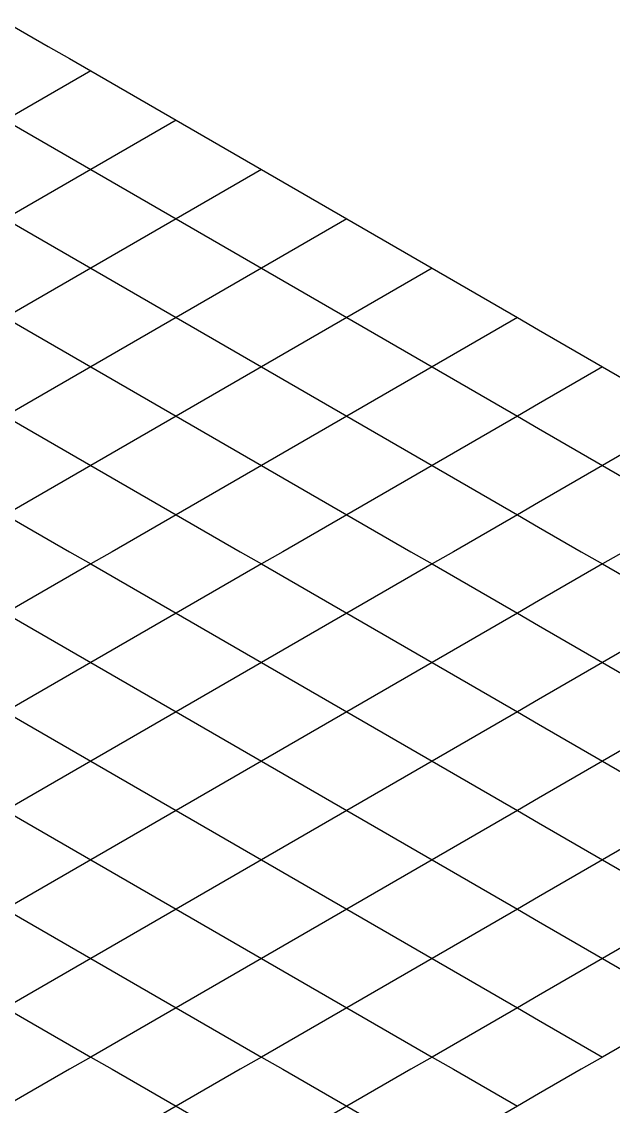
# Model space of a CAD drawing. Header units: metres. Extents: x 0 to 1028, y -291 to 246.
# Drawn here: x 465.4 to 509.5, y 143.1 to 223.9 of the extents above; entities that cross this region are included whole.
import ezdxf

# ---------------------------------------------------------------- set-up
doc = ezdxf.new("R2010")
doc.units = ezdxf.units.M
doc.layers.add('LAYER_02_PROJECTION', color=7, linetype='Continuous')

msp = doc.modelspace()

# ---------------------------------------------------------------- linework, layer by layer
at = {"layer": 'LAYER_02_PROJECTION'}
for points in [[(464.145, 223.883), (465.736, 222.965), (467.327, 222.046), (468.918, 221.128), (470.509, 220.209)], [(470.509, 220.209), (468.918, 219.291), (467.327, 218.372), (465.736, 217.453), (464.145, 216.535)], [(470.509, 220.209), (468.918, 219.291), (467.327, 218.372), (465.736, 217.453), (464.145, 216.535)], [(470.509, 220.209), (472.1, 219.291), (473.691, 218.372), (475.282, 217.453), (476.873, 216.535)], [(464.145, 216.535), (465.736, 215.616), (467.327, 214.698), (468.918, 213.779), (470.509, 212.861)], [(464.145, 216.535), (465.736, 215.616), (467.327, 214.698), (468.918, 213.779), (470.509, 212.861)], [(476.873, 216.535), (475.282, 215.616), (473.691, 214.698), (472.1, 213.779), (470.509, 212.861)], [(476.873, 216.535), (475.282, 215.616), (473.691, 214.698), (472.1, 213.779), (470.509, 212.861)], [(476.873, 216.535), (478.464, 215.616), (480.055, 214.698), (481.646, 213.779), (483.237, 212.861)], [(470.509, 212.861), (468.918, 211.942), (467.327, 211.024), (465.736, 210.105), (464.145, 209.186)], [(470.509, 212.861), (468.918, 211.942), (467.327, 211.024), (465.736, 210.105), (464.145, 209.186)], [(470.509, 212.861), (472.1, 211.942), (473.691, 211.024), (475.282, 210.105), (476.873, 209.186)], [(470.509, 212.861), (472.1, 211.942), (473.691, 211.024), (475.282, 210.105), (476.873, 209.186)], [(483.237, 212.861), (481.646, 211.942), (480.055, 211.024), (478.464, 210.105), (476.873, 209.186)], [(483.237, 212.861), (481.646, 211.942), (480.055, 211.024), (478.464, 210.105), (476.873, 209.186)], [(483.237, 212.861), (484.828, 211.942), (486.419, 211.024), (488.01, 210.105), (489.601, 209.186)], [(464.145, 209.186), (465.736, 208.268), (467.327, 207.349), (468.918, 206.431), (470.509, 205.512)], [(464.145, 209.186), (465.736, 208.268), (467.327, 207.349), (468.918, 206.431), (470.509, 205.512)], [(476.873, 209.186), (475.282, 208.268), (473.691, 207.349), (472.1, 206.431), (470.509, 205.512)], [(476.873, 209.186), (475.282, 208.268), (473.691, 207.349), (472.1, 206.431), (470.509, 205.512)], [(476.873, 209.186), (478.464, 208.268), (480.055, 207.349), (481.646, 206.431), (483.237, 205.512)], [(476.873, 209.186), (478.464, 208.268), (480.055, 207.349), (481.646, 206.431), (483.237, 205.512)], [(489.601, 209.186), (488.01, 208.268), (486.419, 207.349), (484.828, 206.431), (483.237, 205.512)], [(489.601, 209.186), (488.01, 208.268), (486.419, 207.349), (484.828, 206.431), (483.237, 205.512)], [(489.601, 209.186), (491.192, 208.268), (492.783, 207.349), (494.374, 206.431), (495.965, 205.512)], [(470.509, 205.512), (468.918, 204.594), (467.327, 203.675), (465.736, 202.757), (464.145, 201.838)], [(470.509, 205.512), (468.918, 204.594), (467.327, 203.675), (465.736, 202.757), (464.145, 201.838)], [(470.509, 205.512), (472.1, 204.594), (473.691, 203.675), (475.282, 202.757), (476.873, 201.838)], [(470.509, 205.512), (472.1, 204.594), (473.691, 203.675), (475.282, 202.757), (476.873, 201.838)], [(483.237, 205.512), (481.646, 204.594), (480.055, 203.675), (478.464, 202.757), (476.873, 201.838)], [(483.237, 205.512), (481.646, 204.594), (480.055, 203.675), (478.464, 202.757), (476.873, 201.838)], [(483.237, 205.512), (484.828, 204.594), (486.419, 203.675), (488.01, 202.757), (489.601, 201.838)], [(483.237, 205.512), (484.828, 204.594), (486.419, 203.675), (488.01, 202.757), (489.601, 201.838)], [(495.965, 205.512), (494.374, 204.594), (492.783, 203.675), (491.192, 202.757), (489.601, 201.838)], [(495.965, 205.512), (494.374, 204.594), (492.783, 203.675), (491.192, 202.757), (489.601, 201.838)], [(495.965, 205.512), (497.556, 204.594), (499.147, 203.675), (500.738, 202.757), (502.329, 201.838)], [(464.145, 201.838), (465.736, 200.919), (467.327, 200.001), (468.918, 199.082), (470.509, 198.164)], [(464.145, 201.838), (465.736, 200.919), (467.327, 200.001), (468.918, 199.082), (470.509, 198.164)], [(476.873, 201.838), (475.282, 200.919), (473.691, 200.001), (472.1, 199.082), (470.509, 198.164)], [(476.873, 201.838), (475.282, 200.919), (473.691, 200.001), (472.1, 199.082), (470.509, 198.164)], [(476.873, 201.838), (478.464, 200.919), (480.055, 200.001), (481.646, 199.082), (483.237, 198.164)], [(476.873, 201.838), (478.464, 200.919), (480.055, 200.001), (481.646, 199.082), (483.237, 198.164)], [(489.601, 201.838), (488.01, 200.919), (486.419, 200.001), (484.828, 199.082), (483.237, 198.164)], [(489.601, 201.838), (488.01, 200.919), (486.419, 200.001), (484.828, 199.082), (483.237, 198.164)], [(489.601, 201.838), (491.192, 200.919), (492.783, 200.001), (494.374, 199.082), (495.965, 198.164)], [(489.601, 201.838), (491.192, 200.919), (492.783, 200.001), (494.374, 199.082), (495.965, 198.164)], [(502.329, 201.838), (500.738, 200.919), (499.147, 200.001), (497.556, 199.082), (495.965, 198.164)], [(502.329, 201.838), (500.738, 200.919), (499.147, 200.001), (497.556, 199.082), (495.965, 198.164)], [(502.329, 201.838), (503.92, 200.919), (505.511, 200.001), (507.102, 199.082), (508.693, 198.164)], [(470.509, 198.164), (468.918, 197.245), (467.327, 196.327), (465.736, 195.408), (464.145, 194.489)], [(470.509, 198.164), (468.918, 197.245), (467.327, 196.327), (465.736, 195.408), (464.145, 194.489)], [(470.509, 198.164), (472.1, 197.245), (473.691, 196.327), (475.282, 195.408), (476.873, 194.489)], [(470.509, 198.164), (472.1, 197.245), (473.691, 196.327), (475.282, 195.408), (476.873, 194.489)], [(483.237, 198.164), (481.646, 197.245), (480.055, 196.327), (478.464, 195.408), (476.873, 194.489)], [(483.237, 198.164), (481.646, 197.245), (480.055, 196.327), (478.464, 195.408), (476.873, 194.489)], [(483.237, 198.164), (484.828, 197.245), (486.419, 196.327), (488.01, 195.408), (489.601, 194.489)], [(483.237, 198.164), (484.828, 197.245), (486.419, 196.327), (488.01, 195.408), (489.601, 194.489)], [(495.965, 198.164), (494.374, 197.245), (492.783, 196.327), (491.192, 195.408), (489.601, 194.489)], [(495.965, 198.164), (494.374, 197.245), (492.783, 196.327), (491.192, 195.408), (489.601, 194.489)], [(495.965, 198.164), (497.556, 197.245), (499.147, 196.327), (500.738, 195.408), (502.329, 194.489)], [(495.965, 198.164), (497.556, 197.245), (499.147, 196.327), (500.738, 195.408), (502.329, 194.489)], [(508.693, 198.164), (507.102, 197.245), (505.511, 196.327), (503.92, 195.408), (502.329, 194.489)], [(508.693, 198.164), (507.102, 197.245), (505.511, 196.327), (503.92, 195.408), (502.329, 194.489)], [(508.693, 198.164), (510.284, 197.245), (511.875, 196.327), (513.466, 195.408), (515.057, 194.489)], [(464.145, 194.489), (465.736, 193.571), (467.327, 192.652), (468.918, 191.734), (470.509, 190.815)], [(464.145, 194.489), (465.736, 193.571), (467.327, 192.652), (468.918, 191.734), (470.509, 190.815)], [(476.873, 194.489), (475.282, 193.571), (473.691, 192.652), (472.1, 191.734), (470.509, 190.815)], [(476.873, 194.489), (475.282, 193.571), (473.691, 192.652), (472.1, 191.734), (470.509, 190.815)], [(476.873, 194.489), (478.464, 193.571), (480.055, 192.652), (481.646, 191.734), (483.237, 190.815)], [(476.873, 194.489), (478.464, 193.571), (480.055, 192.652), (481.646, 191.734), (483.237, 190.815)], [(489.601, 194.489), (488.01, 193.571), (486.419, 192.652), (484.828, 191.734), (483.237, 190.815)], [(489.601, 194.489), (488.01, 193.571), (486.419, 192.652), (484.828, 191.734), (483.237, 190.815)], [(489.601, 194.489), (491.192, 193.571), (492.783, 192.652), (494.374, 191.734), (495.965, 190.815)], [(489.601, 194.489), (491.192, 193.571), (492.783, 192.652), (494.374, 191.734), (495.965, 190.815)], [(502.329, 194.489), (500.738, 193.571), (499.147, 192.652), (497.556, 191.734), (495.965, 190.815)], [(502.329, 194.489), (500.738, 193.571), (499.147, 192.652), (497.556, 191.734), (495.965, 190.815)], [(502.329, 194.489), (503.92, 193.571), (505.511, 192.652), (507.102, 191.734), (508.693, 190.815)], [(502.329, 194.489), (503.92, 193.571), (505.511, 192.652), (507.102, 191.734), (508.693, 190.815)], [(515.057, 194.489), (513.466, 193.571), (511.875, 192.652), (510.284, 191.734), (508.693, 190.815)], [(515.057, 194.489), (513.466, 193.571), (511.875, 192.652), (510.284, 191.734), (508.693, 190.815)], [(470.509, 190.815), (468.918, 189.897), (467.327, 188.978), (465.736, 188.06), (464.145, 187.141)], [(470.509, 190.815), (468.918, 189.897), (467.327, 188.978), (465.736, 188.06), (464.145, 187.141)], [(470.509, 190.815), (472.1, 189.897), (473.691, 188.978), (475.282, 188.06), (476.873, 187.141)], [(470.509, 190.815), (472.1, 189.897), (473.691, 188.978), (475.282, 188.06), (476.873, 187.141)], [(483.237, 190.815), (481.646, 189.897), (480.055, 188.978), (478.464, 188.06), (476.873, 187.141)], [(483.237, 190.815), (481.646, 189.897), (480.055, 188.978), (478.464, 188.06), (476.873, 187.141)], [(483.237, 190.815), (484.828, 189.897), (486.419, 188.978), (488.01, 188.06), (489.601, 187.141)], [(483.237, 190.815), (484.828, 189.897), (486.419, 188.978), (488.01, 188.06), (489.601, 187.141)], [(495.965, 190.815), (494.374, 189.897), (492.783, 188.978), (491.192, 188.06), (489.601, 187.141)], [(495.965, 190.815), (494.374, 189.897), (492.783, 188.978), (491.192, 188.06), (489.601, 187.141)], [(495.965, 190.815), (497.556, 189.897), (499.147, 188.978), (500.738, 188.06), (502.329, 187.141)], [(495.965, 190.815), (497.556, 189.897), (499.147, 188.978), (500.738, 188.06), (502.329, 187.141)], [(508.693, 190.815), (507.102, 189.897), (505.511, 188.978), (503.92, 188.06), (502.329, 187.141)], [(508.693, 190.815), (507.102, 189.897), (505.511, 188.978), (503.92, 188.06), (502.329, 187.141)], [(508.693, 190.815), (510.284, 189.897), (511.875, 188.978), (513.466, 188.06), (515.057, 187.141)], [(508.693, 190.815), (510.284, 189.897), (511.875, 188.978), (513.466, 188.06), (515.057, 187.141)], [(464.145, 187.141), (465.736, 186.222), (467.327, 185.304), (468.918, 184.385), (470.509, 183.467)], [(464.145, 187.141), (465.736, 186.222), (467.327, 185.304), (468.918, 184.385), (470.509, 183.467)], [(476.873, 187.141), (475.282, 186.222), (473.691, 185.304), (472.1, 184.385), (470.509, 183.467)], [(476.873, 187.141), (475.282, 186.222), (473.691, 185.304), (472.1, 184.385), (470.509, 183.467)], [(476.873, 187.141), (478.464, 186.222), (480.055, 185.304), (481.646, 184.385), (483.237, 183.467)], [(476.873, 187.141), (478.464, 186.222), (480.055, 185.304), (481.646, 184.385), (483.237, 183.467)], [(489.601, 187.141), (488.01, 186.222), (486.419, 185.304), (484.828, 184.385), (483.237, 183.467)], [(489.601, 187.141), (488.01, 186.222), (486.419, 185.304), (484.828, 184.385), (483.237, 183.467)], [(489.601, 187.141), (491.192, 186.222), (492.783, 185.304), (494.374, 184.385), (495.965, 183.467)], [(489.601, 187.141), (491.192, 186.222), (492.783, 185.304), (494.374, 184.385), (495.965, 183.467)], [(502.329, 187.141), (500.738, 186.222), (499.147, 185.304), (497.556, 184.385), (495.965, 183.467)], [(502.329, 187.141), (500.738, 186.222), (499.147, 185.304), (497.556, 184.385), (495.965, 183.467)], [(502.329, 187.141), (503.92, 186.222), (505.511, 185.304), (507.102, 184.385), (508.693, 183.467)], [(502.329, 187.141), (503.92, 186.222), (505.511, 185.304), (507.102, 184.385), (508.693, 183.467)], [(515.057, 187.141), (513.466, 186.222), (511.875, 185.304), (510.284, 184.385), (508.693, 183.467)], [(515.057, 187.141), (513.466, 186.222), (511.875, 185.304), (510.284, 184.385), (508.693, 183.467)], [(470.509, 183.467), (468.918, 182.548), (467.327, 181.63), (465.736, 180.711), (464.145, 179.793)], [(470.509, 183.467), (468.918, 182.548), (467.327, 181.63), (465.736, 180.711), (464.145, 179.793)], [(470.509, 183.467), (472.1, 182.548), (473.691, 181.63), (475.282, 180.711), (476.873, 179.793)], [(470.509, 183.467), (472.1, 182.548), (473.691, 181.63), (475.282, 180.711), (476.873, 179.793)], [(483.237, 183.467), (481.646, 182.548), (480.055, 181.63), (478.464, 180.711), (476.873, 179.793)], [(483.237, 183.467), (481.646, 182.548), (480.055, 181.63), (478.464, 180.711), (476.873, 179.793)], [(483.237, 183.467), (484.828, 182.548), (486.419, 181.63), (488.01, 180.711), (489.601, 179.793)], [(483.237, 183.467), (484.828, 182.548), (486.419, 181.63), (488.01, 180.711), (489.601, 179.793)], [(495.965, 183.467), (494.374, 182.548), (492.783, 181.63), (491.192, 180.711), (489.601, 179.793)], [(495.965, 183.467), (494.374, 182.548), (492.783, 181.63), (491.192, 180.711), (489.601, 179.793)], [(495.965, 183.467), (497.556, 182.548), (499.147, 181.63), (500.738, 180.711), (502.329, 179.793)], [(495.965, 183.467), (497.556, 182.548), (499.147, 181.63), (500.738, 180.711), (502.329, 179.793)], [(508.693, 183.467), (507.102, 182.548), (505.511, 181.63), (503.92, 180.711), (502.329, 179.793)], [(508.693, 183.467), (507.102, 182.548), (505.511, 181.63), (503.92, 180.711), (502.329, 179.793)], [(508.693, 183.467), (510.284, 182.548), (511.875, 181.63), (513.466, 180.711), (515.057, 179.793)], [(508.693, 183.467), (510.284, 182.548), (511.875, 181.63), (513.466, 180.711), (515.057, 179.793)], [(464.145, 179.793), (465.736, 178.874), (467.327, 177.955), (468.918, 177.037), (470.509, 176.118)], [(464.145, 179.793), (465.736, 178.874), (467.327, 177.955), (468.918, 177.037), (470.509, 176.118)], [(476.873, 179.793), (475.282, 178.874), (473.691, 177.955), (472.1, 177.037), (470.509, 176.118)], [(476.873, 179.793), (475.282, 178.874), (473.691, 177.955), (472.1, 177.037), (470.509, 176.118)], [(476.873, 179.793), (478.464, 178.874), (480.055, 177.955), (481.646, 177.037), (483.237, 176.118)], [(476.873, 179.793), (478.464, 178.874), (480.055, 177.955), (481.646, 177.037), (483.237, 176.118)], [(489.601, 179.793), (488.01, 178.874), (486.419, 177.955), (484.828, 177.037), (483.237, 176.118)], [(489.601, 179.793), (488.01, 178.874), (486.419, 177.955), (484.828, 177.037), (483.237, 176.118)], [(489.601, 179.793), (491.192, 178.874), (492.783, 177.955), (494.374, 177.037), (495.965, 176.118)], [(489.601, 179.793), (491.192, 178.874), (492.783, 177.955), (494.374, 177.037), (495.965, 176.118)], [(502.329, 179.793), (500.738, 178.874), (499.147, 177.955), (497.556, 177.037), (495.965, 176.118)], [(502.329, 179.793), (500.738, 178.874), (499.147, 177.955), (497.556, 177.037), (495.965, 176.118)], [(502.329, 179.793), (503.92, 178.874), (505.511, 177.955), (507.102, 177.037), (508.693, 176.118)], [(502.329, 179.793), (503.92, 178.874), (505.511, 177.955), (507.102, 177.037), (508.693, 176.118)], [(515.057, 179.793), (513.466, 178.874), (511.875, 177.955), (510.284, 177.037), (508.693, 176.118)], [(515.057, 179.793), (513.466, 178.874), (511.875, 177.955), (510.284, 177.037), (508.693, 176.118)], [(470.509, 176.118), (468.918, 175.2), (467.327, 174.281), (465.736, 173.363), (464.145, 172.444)], [(470.509, 176.118), (468.918, 175.2), (467.327, 174.281), (465.736, 173.363), (464.145, 172.444)], [(470.509, 176.118), (472.1, 175.2), (473.691, 174.281), (475.282, 173.363), (476.873, 172.444)], [(470.509, 176.118), (472.1, 175.2), (473.691, 174.281), (475.282, 173.363), (476.873, 172.444)], [(483.237, 176.118), (481.646, 175.2), (480.055, 174.281), (478.464, 173.363), (476.873, 172.444)], [(483.237, 176.118), (481.646, 175.2), (480.055, 174.281), (478.464, 173.363), (476.873, 172.444)], [(483.237, 176.118), (484.828, 175.2), (486.419, 174.281), (488.01, 173.363), (489.601, 172.444)], [(483.237, 176.118), (484.828, 175.2), (486.419, 174.281), (488.01, 173.363), (489.601, 172.444)], [(495.965, 176.118), (494.374, 175.2), (492.783, 174.281), (491.192, 173.363), (489.601, 172.444)], [(495.965, 176.118), (494.374, 175.2), (492.783, 174.281), (491.192, 173.363), (489.601, 172.444)], [(495.965, 176.118), (497.556, 175.2), (499.147, 174.281), (500.738, 173.363), (502.329, 172.444)], [(495.965, 176.118), (497.556, 175.2), (499.147, 174.281), (500.738, 173.363), (502.329, 172.444)], [(508.693, 176.118), (507.102, 175.2), (505.511, 174.281), (503.92, 173.363), (502.329, 172.444)], [(508.693, 176.118), (507.102, 175.2), (505.511, 174.281), (503.92, 173.363), (502.329, 172.444)], [(508.693, 176.118), (510.284, 175.2), (511.875, 174.281), (513.466, 173.363), (515.057, 172.444)], [(508.693, 176.118), (510.284, 175.2), (511.875, 174.281), (513.466, 173.363), (515.057, 172.444)], [(464.145, 172.444), (465.736, 171.526), (467.327, 170.607), (468.918, 169.688), (470.509, 168.77)], [(464.145, 172.444), (465.736, 171.526), (467.327, 170.607), (468.918, 169.688), (470.509, 168.77)], [(476.873, 172.444), (475.282, 171.526), (473.691, 170.607), (472.1, 169.688), (470.509, 168.77)], [(476.873, 172.444), (475.282, 171.526), (473.691, 170.607), (472.1, 169.688), (470.509, 168.77)], [(476.873, 172.444), (478.464, 171.526), (480.055, 170.607), (481.646, 169.688), (483.237, 168.77)], [(476.873, 172.444), (478.464, 171.526), (480.055, 170.607), (481.646, 169.688), (483.237, 168.77)], [(489.601, 172.444), (488.01, 171.526), (486.419, 170.607), (484.828, 169.688), (483.237, 168.77)], [(489.601, 172.444), (488.01, 171.526), (486.419, 170.607), (484.828, 169.688), (483.237, 168.77)], [(489.601, 172.444), (491.192, 171.526), (492.783, 170.607), (494.374, 169.688), (495.965, 168.77)], [(489.601, 172.444), (491.192, 171.526), (492.783, 170.607), (494.374, 169.688), (495.965, 168.77)], [(502.329, 172.444), (500.738, 171.526), (499.147, 170.607), (497.556, 169.688), (495.965, 168.77)], [(502.329, 172.444), (500.738, 171.526), (499.147, 170.607), (497.556, 169.688), (495.965, 168.77)], [(502.329, 172.444), (503.92, 171.526), (505.511, 170.607), (507.102, 169.688), (508.693, 168.77)], [(502.329, 172.444), (503.92, 171.526), (505.511, 170.607), (507.102, 169.688), (508.693, 168.77)], [(515.057, 172.444), (513.466, 171.526), (511.875, 170.607), (510.284, 169.688), (508.693, 168.77)], [(515.057, 172.444), (513.466, 171.526), (511.875, 170.607), (510.284, 169.688), (508.693, 168.77)], [(470.509, 168.77), (468.918, 167.851), (467.327, 166.933), (465.736, 166.014), (464.145, 165.096)], [(470.509, 168.77), (468.918, 167.851), (467.327, 166.933), (465.736, 166.014), (464.145, 165.096)], [(470.509, 168.77), (472.1, 167.851), (473.691, 166.933), (475.282, 166.014), (476.873, 165.096)], [(470.509, 168.77), (472.1, 167.851), (473.691, 166.933), (475.282, 166.014), (476.873, 165.096)], [(483.237, 168.77), (481.646, 167.851), (480.055, 166.933), (478.464, 166.014), (476.873, 165.096)], [(483.237, 168.77), (481.646, 167.851), (480.055, 166.933), (478.464, 166.014), (476.873, 165.096)], [(483.237, 168.77), (484.828, 167.851), (486.419, 166.933), (488.01, 166.014), (489.601, 165.096)], [(483.237, 168.77), (484.828, 167.851), (486.419, 166.933), (488.01, 166.014), (489.601, 165.096)], [(495.965, 168.77), (494.374, 167.851), (492.783, 166.933), (491.192, 166.014), (489.601, 165.096)], [(495.965, 168.77), (494.374, 167.851), (492.783, 166.933), (491.192, 166.014), (489.601, 165.096)], [(495.965, 168.77), (497.556, 167.851), (499.147, 166.933), (500.738, 166.014), (502.329, 165.096)], [(495.965, 168.77), (497.556, 167.851), (499.147, 166.933), (500.738, 166.014), (502.329, 165.096)], [(508.693, 168.77), (507.102, 167.851), (505.511, 166.933), (503.92, 166.014), (502.329, 165.096)], [(508.693, 168.77), (507.102, 167.851), (505.511, 166.933), (503.92, 166.014), (502.329, 165.096)], [(508.693, 168.77), (510.284, 167.851), (511.875, 166.933), (513.466, 166.014), (515.057, 165.096)], [(508.693, 168.77), (510.284, 167.851), (511.875, 166.933), (513.466, 166.014), (515.057, 165.096)], [(464.145, 165.096), (465.736, 164.177), (467.327, 163.258), (468.918, 162.34), (470.509, 161.421)], [(464.145, 165.096), (465.736, 164.177), (467.327, 163.258), (468.918, 162.34), (470.509, 161.421)], [(476.873, 165.096), (475.282, 164.177), (473.691, 163.258), (472.1, 162.34), (470.509, 161.421)], [(476.873, 165.096), (475.282, 164.177), (473.691, 163.258), (472.1, 162.34), (470.509, 161.421)], [(476.873, 165.096), (478.464, 164.177), (480.055, 163.258), (481.646, 162.34), (483.237, 161.421)], [(476.873, 165.096), (478.464, 164.177), (480.055, 163.258), (481.646, 162.34), (483.237, 161.421)], [(489.601, 165.096), (488.01, 164.177), (486.419, 163.258), (484.828, 162.34), (483.237, 161.421)], [(489.601, 165.096), (488.01, 164.177), (486.419, 163.258), (484.828, 162.34), (483.237, 161.421)], [(489.601, 165.096), (491.192, 164.177), (492.783, 163.258), (494.374, 162.34), (495.965, 161.421)], [(489.601, 165.096), (491.192, 164.177), (492.783, 163.258), (494.374, 162.34), (495.965, 161.421)], [(502.329, 165.096), (500.738, 164.177), (499.147, 163.258), (497.556, 162.34), (495.965, 161.421)], [(502.329, 165.096), (500.738, 164.177), (499.147, 163.258), (497.556, 162.34), (495.965, 161.421)], [(502.329, 165.096), (503.92, 164.177), (505.511, 163.258), (507.102, 162.34), (508.693, 161.421)], [(502.329, 165.096), (503.92, 164.177), (505.511, 163.258), (507.102, 162.34), (508.693, 161.421)], [(515.057, 165.096), (513.466, 164.177), (511.875, 163.258), (510.284, 162.34), (508.693, 161.421)], [(515.057, 165.096), (513.466, 164.177), (511.875, 163.258), (510.284, 162.34), (508.693, 161.421)], [(470.509, 161.421), (468.918, 160.503), (467.327, 159.584), (465.736, 158.666), (464.145, 157.747)], [(470.509, 161.421), (468.918, 160.503), (467.327, 159.584), (465.736, 158.666), (464.145, 157.747)], [(470.509, 161.421), (472.1, 160.503), (473.691, 159.584), (475.282, 158.666), (476.873, 157.747)], [(470.509, 161.421), (472.1, 160.503), (473.691, 159.584), (475.282, 158.666), (476.873, 157.747)], [(483.237, 161.421), (481.646, 160.503), (480.055, 159.584), (478.464, 158.666), (476.873, 157.747)], [(483.237, 161.421), (481.646, 160.503), (480.055, 159.584), (478.464, 158.666), (476.873, 157.747)], [(483.237, 161.421), (484.828, 160.503), (486.419, 159.584), (488.01, 158.666), (489.601, 157.747)], [(483.237, 161.421), (484.828, 160.503), (486.419, 159.584), (488.01, 158.666), (489.601, 157.747)], [(495.965, 161.421), (494.374, 160.503), (492.783, 159.584), (491.192, 158.666), (489.601, 157.747)], [(495.965, 161.421), (494.374, 160.503), (492.783, 159.584), (491.192, 158.666), (489.601, 157.747)], [(495.965, 161.421), (497.556, 160.503), (499.147, 159.584), (500.738, 158.666), (502.329, 157.747)], [(495.965, 161.421), (497.556, 160.503), (499.147, 159.584), (500.738, 158.666), (502.329, 157.747)], [(508.693, 161.421), (507.102, 160.503), (505.511, 159.584), (503.92, 158.666), (502.329, 157.747)], [(508.693, 161.421), (507.102, 160.503), (505.511, 159.584), (503.92, 158.666), (502.329, 157.747)], [(508.693, 161.421), (510.284, 160.503), (511.875, 159.584), (513.466, 158.666), (515.057, 157.747)], [(508.693, 161.421), (510.284, 160.503), (511.875, 159.584), (513.466, 158.666), (515.057, 157.747)], [(464.145, 157.747), (465.736, 156.829), (467.327, 155.91), (468.918, 154.991), (470.509, 154.073)], [(464.145, 157.747), (465.736, 156.829), (467.327, 155.91), (468.918, 154.991), (470.509, 154.073)], [(476.873, 157.747), (475.282, 156.829), (473.691, 155.91), (472.1, 154.991), (470.509, 154.073)], [(476.873, 157.747), (475.282, 156.829), (473.691, 155.91), (472.1, 154.991), (470.509, 154.073)], [(476.873, 157.747), (478.464, 156.829), (480.055, 155.91), (481.646, 154.991), (483.237, 154.073)], [(476.873, 157.747), (478.464, 156.829), (480.055, 155.91), (481.646, 154.991), (483.237, 154.073)], [(489.601, 157.747), (488.01, 156.829), (486.419, 155.91), (484.828, 154.991), (483.237, 154.073)], [(489.601, 157.747), (488.01, 156.829), (486.419, 155.91), (484.828, 154.991), (483.237, 154.073)], [(489.601, 157.747), (491.192, 156.829), (492.783, 155.91), (494.374, 154.991), (495.965, 154.073)], [(489.601, 157.747), (491.192, 156.829), (492.783, 155.91), (494.374, 154.991), (495.965, 154.073)], [(502.329, 157.747), (500.738, 156.829), (499.147, 155.91), (497.556, 154.991), (495.965, 154.073)], [(502.329, 157.747), (500.738, 156.829), (499.147, 155.91), (497.556, 154.991), (495.965, 154.073)], [(502.329, 157.747), (503.92, 156.829), (505.511, 155.91), (507.102, 154.991), (508.693, 154.073)], [(502.329, 157.747), (503.92, 156.829), (505.511, 155.91), (507.102, 154.991), (508.693, 154.073)], [(515.057, 157.747), (513.466, 156.829), (511.875, 155.91), (510.284, 154.991), (508.693, 154.073)], [(515.057, 157.747), (513.466, 156.829), (511.875, 155.91), (510.284, 154.991), (508.693, 154.073)], [(470.509, 154.073), (468.918, 153.154), (467.327, 152.236), (465.736, 151.317), (464.145, 150.399)], [(470.509, 154.073), (468.918, 153.154), (467.327, 152.236), (465.736, 151.317), (464.145, 150.399)], [(470.509, 154.073), (472.1, 153.154), (473.691, 152.236), (475.282, 151.317), (476.873, 150.399)], [(470.509, 154.073), (472.1, 153.154), (473.691, 152.236), (475.282, 151.317), (476.873, 150.399)], [(483.237, 154.073), (481.646, 153.154), (480.055, 152.236), (478.464, 151.317), (476.873, 150.399)], [(483.237, 154.073), (481.646, 153.154), (480.055, 152.236), (478.464, 151.317), (476.873, 150.399)], [(483.237, 154.073), (484.828, 153.154), (486.419, 152.236), (488.01, 151.317), (489.601, 150.399)], [(483.237, 154.073), (484.828, 153.154), (486.419, 152.236), (488.01, 151.317), (489.601, 150.399)], [(495.965, 154.073), (494.374, 153.154), (492.783, 152.236), (491.192, 151.317), (489.601, 150.399)], [(495.965, 154.073), (494.374, 153.154), (492.783, 152.236), (491.192, 151.317), (489.601, 150.399)], [(495.965, 154.073), (497.556, 153.154), (499.147, 152.236), (500.738, 151.317), (502.329, 150.399)], [(495.965, 154.073), (497.556, 153.154), (499.147, 152.236), (500.738, 151.317), (502.329, 150.399)], [(508.693, 154.073), (507.102, 153.154), (505.511, 152.236), (503.92, 151.317), (502.329, 150.399)], [(508.693, 154.073), (507.102, 153.154), (505.511, 152.236), (503.92, 151.317), (502.329, 150.399)], [(508.693, 154.073), (510.284, 153.154), (511.875, 152.236), (513.466, 151.317), (515.057, 150.399)], [(508.693, 154.073), (510.284, 153.154), (511.875, 152.236), (513.466, 151.317), (515.057, 150.399)], [(464.145, 150.399), (465.736, 149.48), (467.327, 148.562), (468.918, 147.643), (470.509, 146.724)], [(464.145, 150.399), (465.736, 149.48), (467.327, 148.562), (468.918, 147.643), (470.509, 146.724)], [(476.873, 150.399), (475.282, 149.48), (473.691, 148.562), (472.1, 147.643), (470.509, 146.724)], [(476.873, 150.399), (475.282, 149.48), (473.691, 148.562), (472.1, 147.643), (470.509, 146.724)], [(476.873, 150.399), (478.464, 149.48), (480.055, 148.562), (481.646, 147.643), (483.237, 146.724)], [(476.873, 150.399), (478.464, 149.48), (480.055, 148.562), (481.646, 147.643), (483.237, 146.724)], [(489.601, 150.399), (488.01, 149.48), (486.419, 148.562), (484.828, 147.643), (483.237, 146.724)], [(489.601, 150.399), (488.01, 149.48), (486.419, 148.562), (484.828, 147.643), (483.237, 146.724)], [(489.601, 150.399), (491.192, 149.48), (492.783, 148.562), (494.374, 147.643), (495.965, 146.724)], [(489.601, 150.399), (491.192, 149.48), (492.783, 148.562), (494.374, 147.643), (495.965, 146.724)], [(502.329, 150.399), (500.738, 149.48), (499.147, 148.562), (497.556, 147.643), (495.965, 146.724)], [(502.329, 150.399), (500.738, 149.48), (499.147, 148.562), (497.556, 147.643), (495.965, 146.724)], [(502.329, 150.399), (503.92, 149.48), (505.511, 148.562), (507.102, 147.643), (508.693, 146.724)], [(502.329, 150.399), (503.92, 149.48), (505.511, 148.562), (507.102, 147.643), (508.693, 146.724)], [(515.057, 150.399), (513.466, 149.48), (511.875, 148.562), (510.284, 147.643), (508.693, 146.724)], [(470.509, 146.724), (468.918, 145.806), (467.327, 144.887), (465.736, 143.969), (464.145, 143.05)], [(470.509, 146.724), (468.918, 145.806), (467.327, 144.887), (465.736, 143.969), (464.145, 143.05)], [(470.509, 146.724), (472.1, 145.806), (473.691, 144.887), (475.282, 143.969), (476.873, 143.05)], [(470.509, 146.724), (472.1, 145.806), (473.691, 144.887), (475.282, 143.969), (476.873, 143.05)], [(483.237, 146.724), (481.646, 145.806), (480.055, 144.887), (478.464, 143.969), (476.873, 143.05)], [(483.237, 146.724), (481.646, 145.806), (480.055, 144.887), (478.464, 143.969), (476.873, 143.05)], [(483.237, 146.724), (484.828, 145.806), (486.419, 144.887), (488.01, 143.969), (489.601, 143.05)], [(483.237, 146.724), (484.828, 145.806), (486.419, 144.887), (488.01, 143.969), (489.601, 143.05)], [(495.965, 146.724), (494.374, 145.806), (492.783, 144.887), (491.192, 143.969), (489.601, 143.05)], [(495.965, 146.724), (494.374, 145.806), (492.783, 144.887), (491.192, 143.969), (489.601, 143.05)], [(495.965, 146.724), (497.556, 145.806), (499.147, 144.887), (500.738, 143.969), (502.329, 143.05)], [(495.965, 146.724), (497.556, 145.806), (499.147, 144.887), (500.738, 143.969), (502.329, 143.05)], [(508.693, 146.724), (507.102, 145.806), (505.511, 144.887), (503.92, 143.969), (502.329, 143.05)], [(476.873, 143.05), (475.282, 142.132), (473.691, 141.213), (472.1, 140.295), (470.509, 139.376)], [(476.873, 143.05), (475.282, 142.132), (473.691, 141.213), (472.1, 140.295), (470.509, 139.376)], [(476.873, 143.05), (478.464, 142.132), (480.055, 141.213), (481.646, 140.295), (483.237, 139.376)], [(476.873, 143.05), (478.464, 142.132), (480.055, 141.213), (481.646, 140.295), (483.237, 139.376)], [(489.601, 143.05), (488.01, 142.132), (486.419, 141.213), (484.828, 140.295), (483.237, 139.376)], [(489.601, 143.05), (488.01, 142.132), (486.419, 141.213), (484.828, 140.295), (483.237, 139.376)], [(489.601, 143.05), (491.192, 142.132), (492.783, 141.213), (494.374, 140.295), (495.965, 139.376)], [(489.601, 143.05), (491.192, 142.132), (492.783, 141.213), (494.374, 140.295), (495.965, 139.376)], [(502.329, 143.05), (500.738, 142.132), (499.147, 141.213), (497.556, 140.295), (495.965, 139.376)]]:
    msp.add_lwpolyline(points, dxfattribs=at)

doc.saveas('drawing.dxf')
